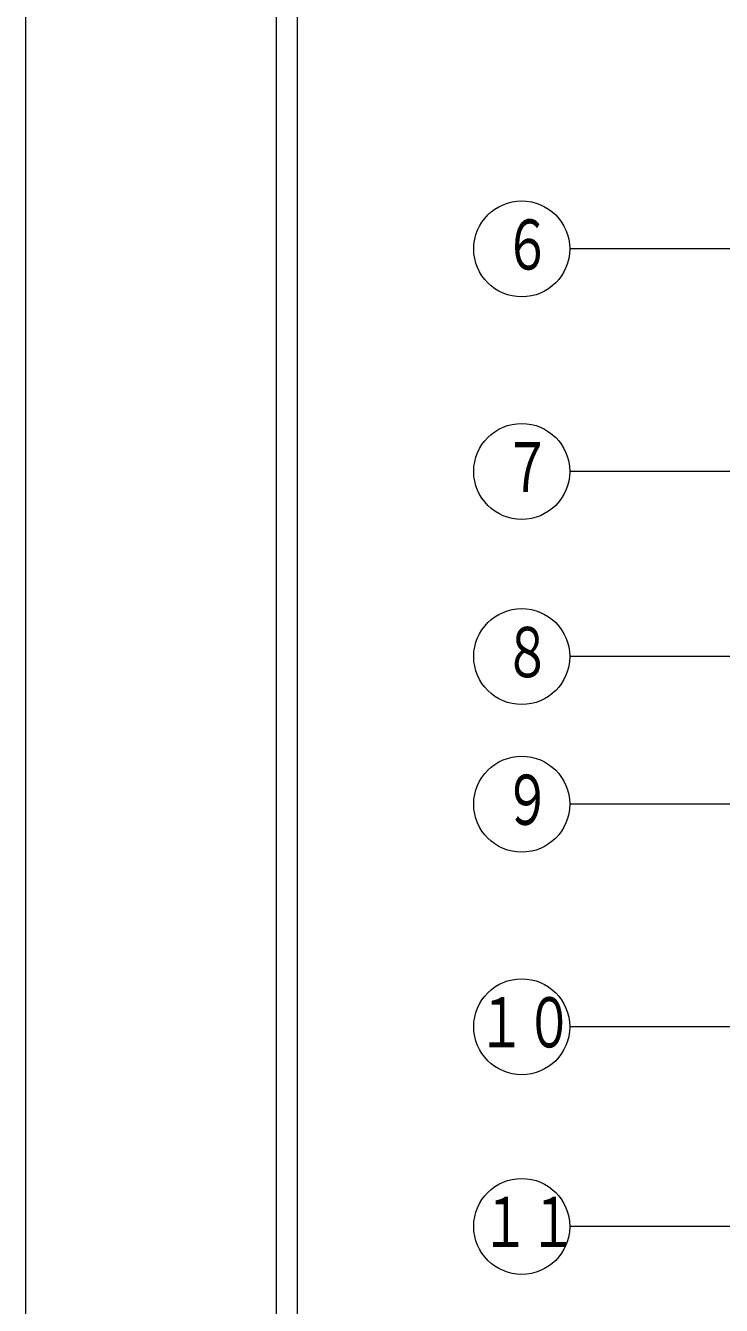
# Model space of a CAD drawing. Units: millimetres, scale not verified. Extents: x -811 to 811, y -280 to 280.
# Drawn here: x -810.6 to -777.3, y -182.8 to -121.5 of the extents above; entities that cross this region are included whole.
import ezdxf
from ezdxf.enums import TextEntityAlignment as Align

# ---------------------------------------------------------------- set-up
doc = ezdxf.new("R2010")
doc.units = ezdxf.units.MM
doc.header["$LTSCALE"] = 2
doc.linetypes.add('DASHED1', pattern=[1.8, 1.2, -0.6])
for name, color, linetype, lineweight in [('0-1_MOJI1', 7, 'Continuous', 9), ('0-7_HOJO', 134, 'DASHED1', 9), ('0-8_WAKU-M', 7, 'Continuous', 9)]:
    doc.layers.add(name, color=color, linetype=linetype, lineweight=lineweight)
doc.styles.add('ＭＳ ゴシック', font='')
doc.styles.get('ＭＳ ゴシック').set_extended_font_data('MS Gothic')

# ---------------------------------------------------------------- blocks, each defined once
blk = doc.blocks.new('U8')
at = {"layer": '0-1_MOJI1', "color": 1}
for p, q in [((0, 0), (-31.68, 0)), ((-0.497, 0.05), (0.497, 0.05)), ((-0.477, 0.15), (0.477, 0.15)), ((-0.433, 0.25), (0.433, 0.25)), ((-0.357, 0.35), (0.357, 0.35)), ((-0.218, 0.45), (0.218, 0.45)), ((-0.497, -0.05), (0.497, -0.05)), ((-0.477, -0.15), (0.477, -0.15)), ((-0.433, -0.25), (0.433, -0.25)), ((-0.357, -0.35), (0.357, -0.35)), ((-0.218, -0.45), (0.218, -0.45))]:
    blk.add_line(p, q, dxfattribs=at)
blk.add_circle((0, 0), 0.5, dxfattribs=at)

msp = doc.modelspace()

# ---------------------------------------------------------------- linework, layer by layer
at = {"layer": '0-1_MOJI1'}
for centre in [(-786.833, -132.208), (-786.833, -142.876), (-786.833, -151.748), (-786.833, -158.824), (-786.833, -169.492), (-786.833, -179.064)]:
    msp.add_circle(centre, 2.3, dxfattribs=at)
at = {"layer": '0-7_HOJO', "linetype": 'Continuous'}
msp.add_lwpolyline([(-10.595, 280.007), (-810.595, 280.007), (-810.595, -279.993), (-10.595, -279.993)], close=True, dxfattribs=at)
at = {"layer": '0-8_WAKU-M', "color": 3}
msp.add_line((-797.595, 241.536), (-797.595, -238.464), dxfattribs=at)
msp.add_lwpolyline([(-22.595, 242.536), (-798.595, 242.536), (-798.595, -239.464), (-22.595, -239.464)], dxfattribs=at)

# ---------------------------------------------------------------- block references
at = {"layer": '0-1_MOJI1', "xscale": 0.5, "yscale": 0.5}
for p in [(-768.693, -132.208), (-768.693, -142.876), (-768.693, -151.748), (-768.693, -158.824), (-768.693, -169.492), (-768.693, -179.064)]:
    msp.add_blockref('U8', p, dxfattribs=at)

# ---------------------------------------------------------------- texts
at = {"layer": '0-1_MOJI1', "style": 'ＭＳ ゴシック', "width": 0.7}
for s, p in [('６', (-787.708, -133.92)), ('７', (-787.708, -144.588)), ('８', (-787.708, -153.46)), ('９', (-787.708, -160.536)), ('１０', (-788.958, -171.204)), ('１１', (-788.771, -180.776))]:
    msp.add_text(s, height=2.405, dxfattribs=at).set_placement(p, align=Align.BOTTOM_LEFT)

doc.saveas('drawing.dxf')
